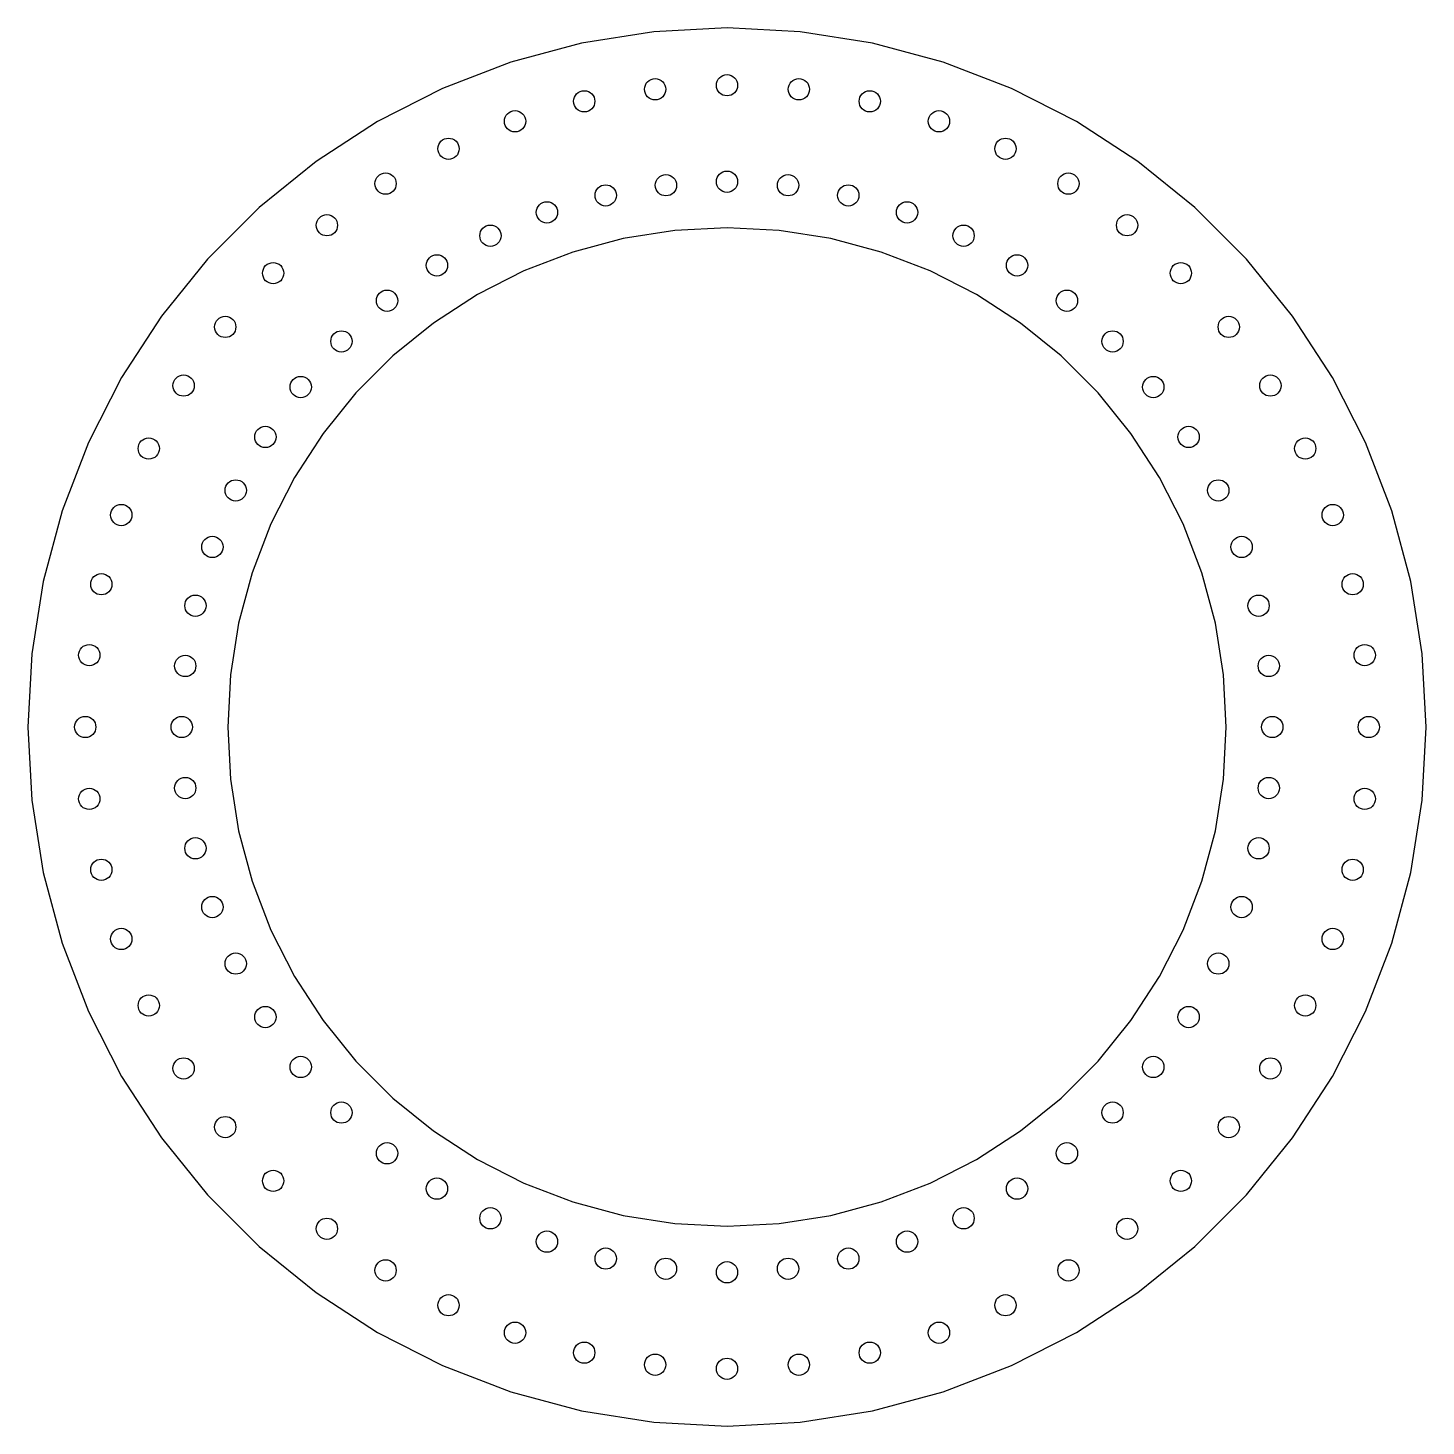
# Model space of a CAD drawing. Header units: inches. Extents: x -1050 to 1050, y -1050 to 1050.
import ezdxf

# ---------------------------------------------------------------- set-up
doc = ezdxf.new("R2010")
doc.units = ezdxf.units.IN
doc.header["$MEASUREMENT"] = 0
doc.layers.add('Void', color=2, linetype='Continuous')

msp = doc.modelspace()

# ---------------------------------------------------------------- linework, layer by layer
msp.add_lwpolyline([(0, -1050), (109.8, -1044.2), (218.3, -1027.1), (324.5, -998.6), (427.1, -959.2), (525, -909.3), (617.2, -849.5), (702.6, -780.3), (780.3, -702.6), (849.5, -617.2), (909.3, -525), (959.2, -427.1), (998.6, -324.5), (1027.1, -218.3), (1044.2, -109.8), (1050, 0), (1044.2, 109.8), (1027.1, 218.3), (998.6, 324.5), (959.2, 427.1), (909.3, 525), (849.5, 617.2), (780.3, 702.6), (702.6, 780.3), (617.2, 849.5), (525, 909.3), (427.1, 959.2), (324.5, 998.6), (218.3, 1027.1), (109.8, 1044.2), (0, 1050), (-109.8, 1044.2), (-218.3, 1027.1), (-324.5, 998.6), (-427.1, 959.2), (-525, 909.3), (-617.2, 849.5), (-702.6, 780.3), (-780.3, 702.6), (-849.5, 617.2), (-909.3, 525), (-959.2, 427.1), (-998.6, 324.5), (-1027.1, 218.3), (-1044.2, 109.8), (-1050, 0), (-1044.2, -109.8), (-1027.1, -218.3), (-998.6, -324.5), (-959.2, -427.1), (-909.3, -525), (-849.5, -617.2), (-780.3, -702.6), (-702.6, -780.3), (-617.2, -849.5), (-525, -909.3), (-427.1, -959.2), (-324.5, -998.6), (-218.3, -1027.1), (-109.8, -1044.2)], close=True)
at = {"linetype": 'Continuous'}
for centre in [(-107.9, 957.9), (0, 964), (107.9, 957.9), (-214.5, 939.8), (214.5, 939.8), (-318.4, 909.9), (318.4, 909.9), (-418.3, 868.5), (418.3, 868.5), (-512.9, 816.2), (-91.7, 813.8), (0, 819), (91.7, 813.8), (512.9, 816.2), (-182.2, 798.4), (182.2, 798.4), (-270.5, 773), (270.5, 773), (-601, 753.7), (601, 753.7), (-355.3, 737.9), (355.3, 737.9), (-681.7, 681.7), (-435.7, 693.4), (435.7, 693.4), (681.7, 681.7), (-510.6, 640.3), (510.6, 640.3), (-753.7, 601), (753.7, 601), (-579.1, 579.1), (579.1, 579.1), (-816.2, 512.9), (-640.3, 510.6), (640.3, 510.6), (816.2, 512.9), (-693.4, 435.7), (693.4, 435.7), (-868.5, 418.3), (868.5, 418.3), (-737.9, 355.3), (737.9, 355.3), (-909.9, 318.4), (909.9, 318.4), (-773, 270.5), (773, 270.5), (-939.8, 214.5), (939.8, 214.5), (-798.4, 182.2), (798.4, 182.2), (-957.9, 107.9), (-813.8, 91.7), (813.8, 91.7), (957.9, 107.9), (-964, 0), (-819, 0), (819, 0), (964, 0), (-813.8, -91.7), (813.8, -91.7), (-957.9, -107.9), (957.9, -107.9), (-798.4, -182.2), (798.4, -182.2), (-939.8, -214.5), (939.8, -214.5), (-773, -270.5), (773, -270.5), (-909.9, -318.4), (909.9, -318.4), (-737.9, -355.3), (737.9, -355.3), (-868.5, -418.3), (-693.4, -435.7), (693.4, -435.7), (868.5, -418.3), (-816.2, -512.9), (-640.3, -510.6), (640.3, -510.6), (816.2, -512.9), (-579.1, -579.1), (579.1, -579.1), (-753.7, -601), (753.7, -601), (-510.6, -640.3), (510.6, -640.3), (-681.7, -681.7), (681.7, -681.7), (-435.7, -693.4), (435.7, -693.4), (-355.3, -737.9), (355.3, -737.9), (-601, -753.7), (601, -753.7), (-270.5, -773), (270.5, -773), (-182.2, -798.4), (-91.7, -813.8), (91.7, -813.8), (182.2, -798.4), (-512.9, -816.2), (0, -819), (512.9, -816.2), (-418.3, -868.5), (418.3, -868.5), (-318.4, -909.9), (318.4, -909.9), (-214.5, -939.8), (214.5, -939.8), (-107.9, -957.9), (107.9, -957.9), (0, -964)]:
    msp.add_circle(centre, 16, dxfattribs=at)
at = {"layer": 'Void'}
msp.add_lwpolyline([(0, -750), (78.4, -745.9), (155.9, -733.6), (231.8, -713.3), (305.1, -685.2), (375, -649.5), (440.8, -606.8), (501.8, -557.4), (557.4, -501.8), (606.8, -440.8), (649.5, -375), (685.2, -305.1), (713.3, -231.8), (733.6, -155.9), (745.9, -78.4), (750, 0), (745.9, 78.4), (733.6, 155.9), (713.3, 231.8), (685.2, 305.1), (649.5, 375), (606.8, 440.8), (557.4, 501.8), (501.8, 557.4), (440.8, 606.8), (375, 649.5), (305.1, 685.2), (231.8, 713.3), (155.9, 733.6), (78.4, 745.9), (0, 750), (-78.4, 745.9), (-155.9, 733.6), (-231.8, 713.3), (-305.1, 685.2), (-375, 649.5), (-440.8, 606.8), (-501.8, 557.4), (-557.4, 501.8), (-606.8, 440.8), (-649.5, 375), (-685.2, 305.1), (-713.3, 231.8), (-733.6, 155.9), (-745.9, 78.4), (-750, 0), (-745.9, -78.4), (-733.6, -155.9), (-713.3, -231.8), (-685.2, -305.1), (-649.5, -375), (-606.8, -440.8), (-557.4, -501.8), (-501.8, -557.4), (-440.8, -606.8), (-375, -649.5), (-305.1, -685.2), (-231.8, -713.3), (-155.9, -733.6), (-78.4, -745.9)], close=True, dxfattribs=at)

doc.saveas('drawing.dxf')
